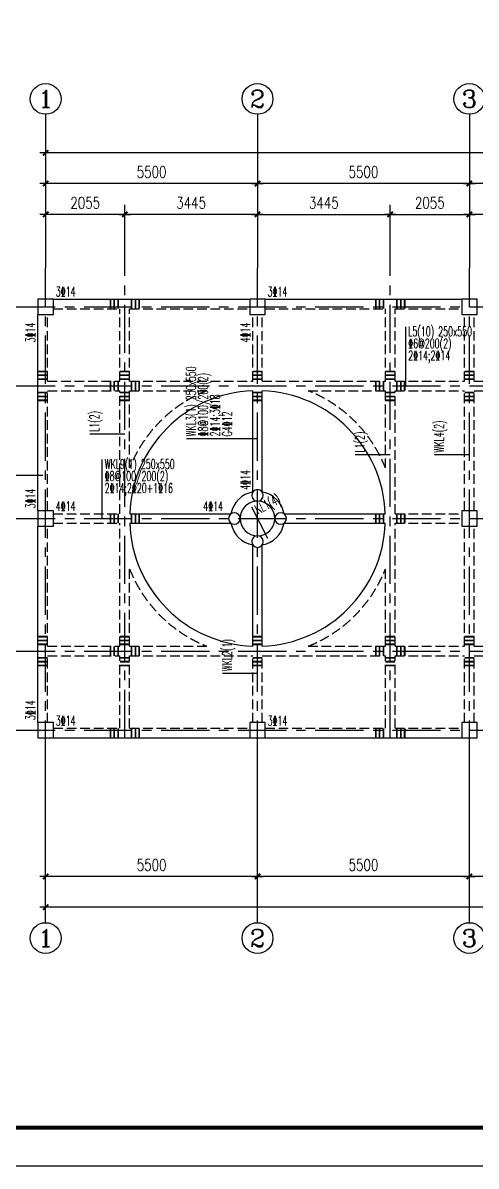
# Model space of a CAD drawing. Extents: x 1427168 to 1936200, y 1176778 to 1377202.
# Drawn here: x 1872223 to 1883990, y 1177283 to 1206983 of the extents above; entities that cross this region are included whole.
import ezdxf
from ezdxf.enums import TextEntityAlignment as Align

# ---------------------------------------------------------------- set-up
doc = ezdxf.new("R2010")
doc.units = 0
doc.header["$LTSCALE"] = 1000
doc.header["$MEASUREMENT"] = 0
for name, pattern in [('CENTER', [2, 1.25, -0.25, 0.25, -0.25]), ('DASH', [0.35, 0.25, -0.1]), ('DOTE', [2.42, 2, -0.2, 0.02, -0.2])]:
    doc.linetypes.add(name, pattern=pattern)
doc.layers.get('0').update_dxf_attribs({"linetype": 'CONTINUOUS'})
doc.layers.get('DEFPOINTS').update_dxf_attribs({"linetype": 'CONTINUOUS'})
for name, color, linetype in [('2', 2, 'CONTINUOUS'), ('3', 4, 'CONTINUOUS'), ('31', 4, 'DASH'), ('6', 1, 'CONTINUOUS'), ('AXIS', 3, 'CONTINUOUS'), ('AXIS_TEXT', 7, 'CONTINUOUS'), ('DOTE', 1, 'DOTE'), ('LBZ', 7, 'CONTINUOUS'), ('PUB_TITLE', 4, 'CONTINUOUS')]:
    doc.layers.add(name, color=color, linetype=linetype)
doc.styles.add('_TXT1', font='TXT1.shx', dxfattribs={"width": 0.6})
doc.styles.add('COMPLEX', font='COMPLEX')
doc.styles.add('DIM_FONT', font='SIMPLEX.shx', dxfattribs={"width": 0.75})
doc.dimstyles.new('AXIS', dxfattribs={"dimtxt": 300, "dimasz": 1, "dimexe": 250, "dimexo": 300, "dimgap": 150, "dimtad": 1, "dimdec": 0, "dimzin": 0, "dimtxsty": 'DIM_FONT', "dimblk": '_DIMX', "dimcen": 0.09, "dimse1": 1, "dimse2": 1, "dimclrt": 7, "dimazin": 3, "dimtfac": 1, "dimtdec": 0, "dimtix": 1, "dimtmove": 0, "dimatfit": 3, "dimtolj": 1, "dimtzin": 0})
doc.dimstyles.new('DIMA', dxfattribs={"dimtxt": 300, "dimasz": 1, "dimexe": 250, "dimexo": 300, "dimgap": 150, "dimtad": 1, "dimdec": 0, "dimzin": 0, "dimtxsty": 'DIM_FONT', "dimblk": '_DIMX', "dimcen": 0.09, "dimse1": 1, "dimclrt": 7, "dimazin": 3, "dimtfac": 1, "dimtdec": 0, "dimtix": 1, "dimtmove": 0, "dimatfit": 3, "dimtolj": 1, "dimtzin": 0})
doc.dimstyles.new('DIMB', dxfattribs={"dimtxt": 300, "dimasz": 1, "dimexe": 250, "dimexo": 300, "dimgap": 150, "dimtad": 1, "dimdec": 0, "dimzin": 0, "dimtxsty": 'DIM_FONT', "dimblk": '_DIMX', "dimcen": 0.09, "dimse2": 1, "dimclrt": 7, "dimazin": 3, "dimtfac": 1, "dimtdec": 0, "dimtix": 1, "dimtmove": 0, "dimatfit": 3, "dimtolj": 1, "dimtzin": 0})

# ---------------------------------------------------------------- blocks, each defined once
blk = doc.blocks.new('_DIMX')
blk.add_line((-150, 0), (150, 0))
at = {"const_width": 50}
blk.add_lwpolyline([(-70, -70), (70, 70)], dxfattribs=at)
blk = doc.blocks.new('*D72')
at = {"layer": 'AXIS', "color": 0}
blk.add_line((1889314, 1202808), (1883816, 1202808), dxfattribs=at)
at = {"layer": 'DEFPOINTS', "color": 0}
for p in [(1883815, 1202808), (1883815, 1200608), (1889315, 1200608)]:
    blk.add_point(p, dxfattribs=at)
at = {"layer": 'AXIS', "color": 0, "rotation": 180}
blk.add_blockref('_DIMX', (1883815, 1202808), dxfattribs=at)
at = {"layer": 'AXIS', "color": 0}
blk.add_blockref('_DIMX', (1889315, 1202808), dxfattribs=at)
at = {"layer": 'AXIS', "color": 7, "insert": (1886565, 1203108), "char_height": 300, "attachment_point": 5, "style": 'DIM_FONT'}
blk.add_mtext('\\A1;5500', dxfattribs=at)
blk = doc.blocks.new('*D70')
at = {"layer": 'AXIS', "color": 0}
blk.add_line((1889314, 1184808), (1883816, 1184808), dxfattribs=at)
at = {"layer": 'DEFPOINTS', "color": 0}
for p in [(1883815, 1187608), (1889315, 1187608), (1883815, 1184808)]:
    blk.add_point(p, dxfattribs=at)
at = {"layer": 'AXIS', "color": 0, "rotation": 180}
blk.add_blockref('_DIMX', (1883815, 1184808), dxfattribs=at)
at = {"layer": 'AXIS', "color": 0}
blk.add_blockref('_DIMX', (1889315, 1184808), dxfattribs=at)
at = {"layer": 'AXIS', "color": 7, "insert": (1886565, 1185108), "char_height": 300, "attachment_point": 5, "style": 'DIM_FONT'}
blk.add_mtext('\\A1;5500', dxfattribs=at)
blk = doc.blocks.new('*D64')
at = {"layer": 'AXIS', "color": 0}
blk.add_line((1905814, 1203608), (1872816, 1203608), dxfattribs=at)
at = {"layer": 'DEFPOINTS', "color": 0}
for p in [(1872815, 1203608), (1872815, 1200608), (1905815, 1200608)]:
    blk.add_point(p, dxfattribs=at)
at = {"layer": 'AXIS', "color": 0, "rotation": 180}
blk.add_blockref('_DIMX', (1872815, 1203608), dxfattribs=at)
at = {"layer": 'AXIS', "color": 0}
blk.add_blockref('_DIMX', (1905815, 1203608), dxfattribs=at)
at = {"layer": 'AXIS', "color": 7, "insert": (1889315, 1203908), "char_height": 300, "attachment_point": 5, "style": 'DIM_FONT'}
blk.add_mtext('\\A1;33000', dxfattribs=at)
blk = doc.blocks.new('*D62')
at = {"layer": 'AXIS', "color": 0}
blk.add_line((1905814, 1184008), (1872816, 1184008), dxfattribs=at)
at = {"layer": 'DEFPOINTS', "color": 0}
for p in [(1872815, 1187608), (1905815, 1187608), (1872815, 1184008)]:
    blk.add_point(p, dxfattribs=at)
at = {"layer": 'AXIS', "color": 0, "rotation": 180}
blk.add_blockref('_DIMX', (1872815, 1184008), dxfattribs=at)
at = {"layer": 'AXIS', "color": 0}
blk.add_blockref('_DIMX', (1905815, 1184008), dxfattribs=at)
at = {"layer": 'AXIS', "color": 7, "insert": (1889315, 1184308), "char_height": 300, "attachment_point": 5, "style": 'DIM_FONT'}
blk.add_mtext('\\A1;33000', dxfattribs=at)
blk = doc.blocks.new('*D73')
at = {"layer": 'AXIS', "color": 0}
blk.add_line((1878314, 1184808), (1872816, 1184808), dxfattribs=at)
at = {"layer": 'DEFPOINTS', "color": 0}
for p in [(1872815, 1187608), (1878315, 1187608), (1872815, 1184808)]:
    blk.add_point(p, dxfattribs=at)
at = {"layer": 'AXIS', "color": 0, "rotation": 180}
blk.add_blockref('_DIMX', (1872815, 1184808), dxfattribs=at)
at = {"layer": 'AXIS', "color": 0}
blk.add_blockref('_DIMX', (1878315, 1184808), dxfattribs=at)
at = {"layer": 'AXIS', "color": 7, "insert": (1875565, 1185108), "char_height": 300, "attachment_point": 5, "style": 'DIM_FONT'}
blk.add_mtext('\\A1;5500', dxfattribs=at)
blk = doc.blocks.new('*D69')
at = {"layer": 'AXIS', "color": 0}
blk.add_line((1883814, 1184808), (1878316, 1184808), dxfattribs=at)
at = {"layer": 'DEFPOINTS', "color": 0}
for p in [(1878315, 1187608), (1883815, 1187608), (1878315, 1184808)]:
    blk.add_point(p, dxfattribs=at)
at = {"layer": 'AXIS', "color": 0, "rotation": 180}
blk.add_blockref('_DIMX', (1878315, 1184808), dxfattribs=at)
at = {"layer": 'AXIS', "color": 0}
blk.add_blockref('_DIMX', (1883815, 1184808), dxfattribs=at)
at = {"layer": 'AXIS', "color": 7, "insert": (1881065, 1185108), "char_height": 300, "attachment_point": 5, "style": 'DIM_FONT'}
blk.add_mtext('\\A1;5500', dxfattribs=at)
blk = doc.blocks.new('_AXISO')
blk.add_circle((0, 0), 0.5)
at = {"layer": 'AXIS_TEXT', "style": 'COMPLEX', "width": 1.041667}
blk.add_attdef('A', text='', height=0.56, dxfattribs=at).set_placement((-0.25, -0.28), (0.25, -0.28), align=Align.FIT)
blk = doc.blocks.new('*D74')
at = {"layer": 'AXIS', "color": 0}
blk.add_line((1878314, 1202808), (1872816, 1202808), dxfattribs=at)
at = {"layer": 'DEFPOINTS', "color": 0}
for p in [(1872815, 1202808), (1872815, 1200608), (1878315, 1200608)]:
    blk.add_point(p, dxfattribs=at)
at = {"layer": 'AXIS', "color": 0, "rotation": 180}
blk.add_blockref('_DIMX', (1872815, 1202808), dxfattribs=at)
at = {"layer": 'AXIS', "color": 0}
blk.add_blockref('_DIMX', (1878315, 1202808), dxfattribs=at)
at = {"layer": 'AXIS', "color": 7, "insert": (1875565, 1203108), "char_height": 300, "attachment_point": 5, "style": 'DIM_FONT'}
blk.add_mtext('\\A1;5500', dxfattribs=at)
blk = doc.blocks.new('*D71')
at = {"layer": 'AXIS', "color": 0}
blk.add_line((1883814, 1202808), (1878316, 1202808), dxfattribs=at)
at = {"layer": 'DEFPOINTS', "color": 0}
for p in [(1878315, 1202808), (1878315, 1200608), (1883815, 1200608)]:
    blk.add_point(p, dxfattribs=at)
at = {"layer": 'AXIS', "color": 0, "rotation": 180}
blk.add_blockref('_DIMX', (1878315, 1202808), dxfattribs=at)
at = {"layer": 'AXIS', "color": 0}
blk.add_blockref('_DIMX', (1883815, 1202808), dxfattribs=at)
at = {"layer": 'AXIS', "color": 7, "insert": (1881065, 1203108), "char_height": 300, "attachment_point": 5, "style": 'DIM_FONT'}
blk.add_mtext('\\A1;5500', dxfattribs=at)
blk = doc.blocks.new('*D281')
at = {"layer": 'AXIS', "color": 0}
for p, q in [((1874870, 1200608), (1874870, 1202258)), ((1878314, 1202008), (1874871, 1202008))]:
    blk.add_line(p, q, dxfattribs=at)
at = {"layer": 'DEFPOINTS', "color": 0}
for p in [(1874870, 1202008), (1874870, 1200308), (1878315, 1200308)]:
    blk.add_point(p, dxfattribs=at)
at = {"layer": 'AXIS', "color": 0, "rotation": 180}
blk.add_blockref('_DIMX', (1874870, 1202008), dxfattribs=at)
at = {"layer": 'AXIS', "color": 0}
blk.add_blockref('_DIMX', (1878315, 1202008), dxfattribs=at)
at = {"layer": 'AXIS', "color": 7, "insert": (1876592, 1202308), "char_height": 300, "attachment_point": 5, "style": 'DIM_FONT'}
blk.add_mtext('\\A1;3445', dxfattribs=at)
blk = doc.blocks.new('*D282')
at = {"layer": 'AXIS', "color": 0}
for p, q in [((1874870, 1200608), (1874870, 1202258)), ((1874869, 1202008), (1872816, 1202008))]:
    blk.add_line(p, q, dxfattribs=at)
at = {"layer": 'DEFPOINTS', "color": 0}
for p in [(1872815, 1202008), (1872815, 1200308), (1874870, 1200308)]:
    blk.add_point(p, dxfattribs=at)
at = {"layer": 'AXIS', "color": 0, "rotation": 180}
blk.add_blockref('_DIMX', (1872815, 1202008), dxfattribs=at)
at = {"layer": 'AXIS', "color": 0}
blk.add_blockref('_DIMX', (1874870, 1202008), dxfattribs=at)
at = {"layer": 'AXIS', "color": 7, "insert": (1873842, 1202308), "char_height": 300, "attachment_point": 5, "style": 'DIM_FONT'}
blk.add_mtext('\\A1;2055', dxfattribs=at)
blk = doc.blocks.new('*D288')
at = {"layer": 'AXIS', "color": 0}
for p, q in [((1885870, 1200608), (1885870, 1202258)), ((1885869, 1202008), (1883816, 1202008))]:
    blk.add_line(p, q, dxfattribs=at)
at = {"layer": 'DEFPOINTS', "color": 0}
for p in [(1883815, 1202008), (1883815, 1200308), (1885870, 1200308)]:
    blk.add_point(p, dxfattribs=at)
at = {"layer": 'AXIS', "color": 0, "rotation": 180}
blk.add_blockref('_DIMX', (1883815, 1202008), dxfattribs=at)
at = {"layer": 'AXIS', "color": 0}
blk.add_blockref('_DIMX', (1885870, 1202008), dxfattribs=at)
at = {"layer": 'AXIS', "color": 7, "insert": (1884842, 1202308), "char_height": 300, "attachment_point": 5, "style": 'DIM_FONT'}
blk.add_mtext('\\A1;2055', dxfattribs=at)

msp = doc.modelspace()

# ---------------------------------------------------------------- linework, layer by layer
at = {"layer": '2'}
for points in [[(1873014.5, 1199407.7), (1873014.5, 1199807.7), (1872614.5, 1199807.7), (1872614.5, 1199407.7)], [(1878514.5, 1199407.7), (1878514.5, 1199807.7), (1878114.5, 1199807.7), (1878114.5, 1199407.7)], [(1884014.5, 1199407.7), (1884014.5, 1199807.7), (1883614.5, 1199807.7), (1883614.5, 1199407.7)], [(1873014.5, 1193907.7), (1873014.5, 1194307.7), (1872614.5, 1194307.7), (1872614.5, 1193907.7)], [(1884014.5, 1193907.7), (1884014.5, 1194307.7), (1883614.5, 1194307.7), (1883614.5, 1193907.7)], [(1873014.5, 1188407.7), (1873014.5, 1188807.7), (1872614.5, 1188807.7), (1872614.5, 1188407.7)], [(1878514.5, 1188407.7), (1878514.5, 1188807.7), (1878114.5, 1188807.7), (1878114.5, 1188407.7)], [(1884014.5, 1188407.7), (1884014.5, 1188807.7), (1883614.5, 1188807.7), (1883614.5, 1188407.7)]]:
    msp.add_lwpolyline(points, close=True, dxfattribs=at)
for points in [[(1878464.5, 1194707.7, 1), (1878164.5, 1194707.7, 1), (1878464.5, 1194707.7, 1)], [(1877864.5, 1194107.7, 1), (1877564.5, 1194107.7, 1), (1877864.5, 1194107.7, 1)], [(1879064.5, 1194107.7, 1), (1878764.5, 1194107.7, 1), (1879064.5, 1194107.7, 1)], [(1878464.5, 1193507.7, 1), (1878164.5, 1193507.7, 1), (1878464.5, 1193507.7, 1)]]:
    msp.add_lwpolyline(points, format="xyb", dxfattribs=at)
at = {"layer": '3'}
for p, q in [((1873014.5, 1199807.7), (1874869.5, 1199807.7)), ((1874869.5, 1199807.7), (1878114.5, 1199807.7)), ((1878514.5, 1199807.7), (1881759.5, 1199807.7)), ((1881759.5, 1199807.7), (1883614.5, 1199807.7)), ((1872614.5, 1197552.7), (1872614.5, 1199407.7)), ((1872614.5, 1194307.7), (1872614.5, 1197552.7)), ((1878189.5, 1194796.4), (1878189.5, 1197425.3)), ((1878439.5, 1194796.4), (1878439.5, 1197425.3)), ((1874996.9, 1194232.7), (1877625.8, 1194232.7)), ((1874996.9, 1193982.7), (1877625.8, 1193982.7)), ((1879003.3, 1194232.7), (1881632.2, 1194232.7)), ((1879003.3, 1193982.7), (1881632.2, 1193982.7)), ((1872614.5, 1190662.7), (1872614.5, 1193907.7)), ((1878189.5, 1190790), (1878189.5, 1193418.9)), ((1878439.5, 1190790), (1878439.5, 1193418.9)), ((1872614.5, 1188807.7), (1872614.5, 1190662.7)), ((1873014.5, 1188407.7), (1874869.5, 1188407.7)), ((1874869.5, 1188407.7), (1878114.5, 1188407.7)), ((1878514.5, 1188407.7), (1881759.5, 1188407.7)), ((1881759.5, 1188407.7), (1883614.5, 1188407.7))]:
    msp.add_line(p, q, dxfattribs=at)
for radius, start, end in [(3320, 92.15773, 177.84227), (3320, 2.15773, 87.84227), (700, 100.28656, 169.71343), (450, 90, 180.00001), (450, 0, 90), (700, 10.28654, 79.71345), (3320, 182.15774, 267.84229), (700, 190.28655, 259.71345), (450, 180.00001, 270.00001), (450, 270, 0), (700, 280.28657, 349.71348), (3320, 272.15772, 357.84226)]:
    msp.add_arc((1878314.5, 1194107.7), radius, start, end, dxfattribs=at)
at = {"layer": '31'}
for p, q in [((1872864.5, 1197677.7), (1872864.5, 1199407.7)), ((1873014.5, 1199557.7), (1874744.5, 1199557.7)), ((1874744.5, 1197677.7), (1874744.5, 1199557.7)), ((1874994.5, 1199557.7), (1878114.5, 1199557.7)), ((1874994.5, 1197677.7), (1874994.5, 1199557.7)), ((1878189.5, 1197677.7), (1878189.5, 1199407.7)), ((1878439.5, 1197677.7), (1878439.5, 1199407.7)), ((1878514.5, 1199557.7), (1881634.5, 1199557.7)), ((1881634.5, 1197677.7), (1881634.5, 1199557.7)), ((1881884.5, 1199557.7), (1883614.5, 1199557.7)), ((1881884.5, 1197677.7), (1881884.5, 1199557.7)), ((1883689.5, 1197677.7), (1883689.5, 1199407.7)), ((1883939.5, 1197677.7), (1883939.5, 1199407.7)), ((1872864.5, 1197677.7), (1874744.5, 1197677.7)), ((1874994.5, 1197677.7), (1878189.5, 1197677.7)), ((1878439.5, 1197677.7), (1881634.5, 1197677.7)), ((1881884.5, 1197677.7), (1883689.5, 1197677.7)), ((1883939.5, 1197677.7), (1885744.5, 1197677.7)), ((1872864.5, 1194307.7), (1872864.5, 1197427.7)), ((1872864.5, 1197427.7), (1874744.5, 1197427.7)), ((1874744.5, 1194232.7), (1874744.5, 1197427.7)), ((1874994.5, 1195420.1), (1874994.5, 1197427.7)), ((1874994.5, 1197427.7), (1877002.1, 1197427.7)), ((1879627, 1197427.7), (1881634.5, 1197427.7)), ((1881634.5, 1195420.1), (1881634.5, 1197427.7)), ((1881884.5, 1194232.7), (1881884.5, 1197427.7)), ((1881884.5, 1197427.7), (1883689.5, 1197427.7)), ((1883689.5, 1194307.7), (1883689.5, 1197427.7)), ((1883939.5, 1194307.7), (1883939.5, 1197427.7)), ((1883939.5, 1197427.7), (1885744.5, 1197427.7)), ((1873014.5, 1194232.7), (1874744.5, 1194232.7)), ((1873014.5, 1193982.7), (1874744.5, 1193982.7)), ((1874744.5, 1190787.7), (1874744.5, 1193982.7)), ((1881884.5, 1194232.7), (1883614.5, 1194232.7)), ((1881884.5, 1193982.7), (1883614.5, 1193982.7)), ((1881884.5, 1190787.7), (1881884.5, 1193982.7)), ((1872864.5, 1190787.7), (1872864.5, 1193907.7)), ((1883689.5, 1190787.7), (1883689.5, 1193907.7)), ((1883939.5, 1190787.7), (1883939.5, 1193907.7)), ((1874994.5, 1190787.7), (1874994.5, 1192795.2)), ((1881634.5, 1190787.7), (1881634.5, 1192795.2)), ((1872864.5, 1190787.7), (1874744.5, 1190787.7)), ((1874994.5, 1190787.7), (1877002.1, 1190787.7)), ((1879627, 1190787.7), (1881634.5, 1190787.7)), ((1881884.5, 1190787.7), (1883689.5, 1190787.7)), ((1883939.5, 1190787.7), (1885744.5, 1190787.7)), ((1872864.5, 1188807.7), (1872864.5, 1190537.7)), ((1872864.5, 1190537.7), (1874744.5, 1190537.7)), ((1874744.5, 1188657.7), (1874744.5, 1190537.7)), ((1874994.5, 1188657.7), (1874994.5, 1190537.7)), ((1874994.5, 1190537.7), (1878189.5, 1190537.7)), ((1878189.5, 1188807.7), (1878189.5, 1190537.7)), ((1878439.5, 1188807.7), (1878439.5, 1190537.7)), ((1878439.5, 1190537.7), (1881634.5, 1190537.7)), ((1881634.5, 1188657.7), (1881634.5, 1190537.7)), ((1881884.5, 1188657.7), (1881884.5, 1190537.7)), ((1881884.5, 1190537.7), (1883689.5, 1190537.7)), ((1883689.5, 1188807.7), (1883689.5, 1190537.7)), ((1883939.5, 1188807.7), (1883939.5, 1190537.7)), ((1883939.5, 1190537.7), (1885744.5, 1190537.7)), ((1873014.5, 1188657.7), (1874744.5, 1188657.7)), ((1874994.5, 1188657.7), (1878114.5, 1188657.7)), ((1878514.5, 1188657.7), (1881634.5, 1188657.7)), ((1881884.5, 1188657.7), (1883614.5, 1188657.7))]:
    msp.add_line(p, q, dxfattribs=at)
for start, end in [(111.56957, 158.43045), (21.56955, 68.43044), (201.56956, 248.43044), (291.56959, 338.43046)]:
    msp.add_arc((1878314.5, 1194107.7), 3570, start, end, dxfattribs=at)
at = {"layer": '6', "const_width": 44.9}
for points in [[(1874494.5, 1199807.7), (1874494.5, 1199557.7)], [(1874594.5, 1199807.7), (1874594.5, 1199557.7)], [(1874694.5, 1199807.7), (1874694.5, 1199557.7)], [(1875044.5, 1199807.7), (1875044.5, 1199557.7)], [(1875144.5, 1199807.7), (1875144.5, 1199557.7)], [(1875244.5, 1199807.7), (1875244.5, 1199557.7)], [(1881384.5, 1199807.7), (1881384.5, 1199557.7)], [(1881484.5, 1199807.7), (1881484.5, 1199557.7)], [(1881584.5, 1199807.7), (1881584.5, 1199557.7)], [(1881934.5, 1199807.7), (1881934.5, 1199557.7)], [(1882034.5, 1199807.7), (1882034.5, 1199557.7)], [(1882134.5, 1199807.7), (1882134.5, 1199557.7)], [(1872614.5, 1197927.7), (1872864.5, 1197927.7)], [(1872614.5, 1197827.7), (1872864.5, 1197827.7)], [(1874744.5, 1197927.7), (1874994.5, 1197927.7)], [(1874744.5, 1197827.7), (1874994.5, 1197827.7)], [(1878189.5, 1197927.7), (1878439.5, 1197927.7)], [(1878189.5, 1197827.7), (1878439.5, 1197827.7)], [(1881634.5, 1197927.7), (1881884.5, 1197927.7)], [(1881634.5, 1197827.7), (1881884.5, 1197827.7)], [(1883689.5, 1197927.7), (1883939.5, 1197927.7)], [(1883689.5, 1197827.7), (1883939.5, 1197827.7)], [(1872614.5, 1197727.7), (1872864.5, 1197727.7)], [(1874494.5, 1197677.7), (1874494.5, 1197427.7)], [(1874594.5, 1197677.7), (1874594.5, 1197427.7)], [(1874694.5, 1197677.7), (1874694.5, 1197427.7)], [(1874744.5, 1197727.7), (1874994.5, 1197727.7)], [(1875044.5, 1197677.7), (1875044.5, 1197427.7)], [(1875144.5, 1197677.7), (1875144.5, 1197427.7)], [(1875244.5, 1197677.7), (1875244.5, 1197427.7)], [(1878189.5, 1197727.7), (1878439.5, 1197727.7)], [(1881384.5, 1197677.7), (1881384.5, 1197427.7)], [(1881484.5, 1197677.7), (1881484.5, 1197427.7)], [(1881584.5, 1197677.7), (1881584.5, 1197427.7)], [(1881634.5, 1197727.7), (1881884.5, 1197727.7)], [(1881934.5, 1197677.7), (1881934.5, 1197427.7)], [(1882034.5, 1197677.7), (1882034.5, 1197427.7)], [(1882134.5, 1197677.7), (1882134.5, 1197427.7)], [(1883689.5, 1197727.7), (1883939.5, 1197727.7)], [(1872614.5, 1197377.7), (1872864.5, 1197377.7)], [(1872614.5, 1197277.7), (1872864.5, 1197277.7)], [(1874744.5, 1197377.7), (1874994.5, 1197377.7)], [(1874744.5, 1197277.7), (1874994.5, 1197277.7)], [(1878189.5, 1197377.7), (1878439.5, 1197377.7)], [(1878189.5, 1197277.7), (1878439.5, 1197277.7)], [(1881634.5, 1197377.7), (1881884.5, 1197377.7)], [(1881634.5, 1197277.7), (1881884.5, 1197277.7)], [(1883689.5, 1197377.7), (1883939.5, 1197377.7)], [(1883689.5, 1197277.7), (1883939.5, 1197277.7)], [(1872614.5, 1197177.7), (1872864.5, 1197177.7)], [(1874744.5, 1197177.7), (1874994.5, 1197177.7)], [(1878189.5, 1197177.7), (1878439.5, 1197177.7)], [(1881634.5, 1197177.7), (1881884.5, 1197177.7)], [(1883689.5, 1197177.7), (1883939.5, 1197177.7)], [(1874494.5, 1194232.7), (1874494.5, 1193982.7)], [(1874594.5, 1194232.7), (1874594.5, 1193982.7)], [(1874694.5, 1194232.7), (1874694.5, 1193982.7)], [(1875044.5, 1194232.7), (1875044.5, 1193982.7)], [(1875144.5, 1194232.7), (1875144.5, 1193982.7)], [(1875244.5, 1194232.7), (1875244.5, 1193982.7)], [(1881384.5, 1194232.7), (1881384.5, 1193982.7)], [(1881484.5, 1194232.7), (1881484.5, 1193982.7)], [(1881584.5, 1194232.7), (1881584.5, 1193982.7)], [(1881934.5, 1194232.7), (1881934.5, 1193982.7)], [(1882034.5, 1194232.7), (1882034.5, 1193982.7)], [(1882134.5, 1194232.7), (1882134.5, 1193982.7)], [(1872614.5, 1191037.7), (1872864.5, 1191037.7)], [(1874744.5, 1191037.7), (1874994.5, 1191037.7)], [(1878189.5, 1191037.7), (1878439.5, 1191037.7)], [(1881634.5, 1191037.7), (1881884.5, 1191037.7)], [(1883689.5, 1191037.7), (1883939.5, 1191037.7)], [(1872614.5, 1190937.7), (1872864.5, 1190937.7)], [(1872614.5, 1190837.7), (1872864.5, 1190837.7)], [(1874494.5, 1190787.7), (1874494.5, 1190537.7)], [(1874594.5, 1190787.7), (1874594.5, 1190537.7)], [(1874694.5, 1190787.7), (1874694.5, 1190537.7)], [(1874744.5, 1190937.7), (1874994.5, 1190937.7)], [(1874744.5, 1190837.7), (1874994.5, 1190837.7)], [(1875044.5, 1190787.7), (1875044.5, 1190537.7)], [(1875144.5, 1190787.7), (1875144.5, 1190537.7)], [(1875244.5, 1190787.7), (1875244.5, 1190537.7)], [(1878189.5, 1190937.7), (1878439.5, 1190937.7)], [(1878189.5, 1190837.7), (1878439.5, 1190837.7)], [(1881384.5, 1190787.7), (1881384.5, 1190537.7)], [(1881484.5, 1190787.7), (1881484.5, 1190537.7)], [(1881584.5, 1190787.7), (1881584.5, 1190537.7)], [(1881634.5, 1190937.7), (1881884.5, 1190937.7)], [(1881634.5, 1190837.7), (1881884.5, 1190837.7)], [(1881934.5, 1190787.7), (1881934.5, 1190537.7)], [(1882034.5, 1190787.7), (1882034.5, 1190537.7)], [(1882134.5, 1190787.7), (1882134.5, 1190537.7)], [(1883689.5, 1190937.7), (1883939.5, 1190937.7)], [(1883689.5, 1190837.7), (1883939.5, 1190837.7)], [(1872614.5, 1190487.7), (1872864.5, 1190487.7)], [(1872614.5, 1190387.7), (1872864.5, 1190387.7)], [(1874744.5, 1190487.7), (1874994.5, 1190487.7)], [(1874744.5, 1190387.7), (1874994.5, 1190387.7)], [(1878189.5, 1190487.7), (1878439.5, 1190487.7)], [(1878189.5, 1190387.7), (1878439.5, 1190387.7)], [(1881634.5, 1190487.7), (1881884.5, 1190487.7)], [(1881634.5, 1190387.7), (1881884.5, 1190387.7)], [(1883689.5, 1190487.7), (1883939.5, 1190487.7)], [(1883689.5, 1190387.7), (1883939.5, 1190387.7)], [(1872614.5, 1190287.7), (1872864.5, 1190287.7)], [(1874744.5, 1190287.7), (1874994.5, 1190287.7)], [(1878189.5, 1190287.7), (1878439.5, 1190287.7)], [(1881634.5, 1190287.7), (1881884.5, 1190287.7)], [(1883689.5, 1190287.7), (1883939.5, 1190287.7)], [(1874494.5, 1188657.7), (1874494.5, 1188407.7)], [(1874594.5, 1188657.7), (1874594.5, 1188407.7)], [(1874694.5, 1188657.7), (1874694.5, 1188407.7)], [(1875044.5, 1188657.7), (1875044.5, 1188407.7)], [(1875144.5, 1188657.7), (1875144.5, 1188407.7)], [(1875244.5, 1188657.7), (1875244.5, 1188407.7)], [(1881384.5, 1188657.7), (1881384.5, 1188407.7)], [(1881484.5, 1188657.7), (1881484.5, 1188407.7)], [(1881584.5, 1188657.7), (1881584.5, 1188407.7)], [(1881934.5, 1188657.7), (1881934.5, 1188407.7)], [(1882034.5, 1188657.7), (1882034.5, 1188407.7)], [(1882134.5, 1188657.7), (1882134.5, 1188407.7)]]:
    msp.add_lwpolyline(points, dxfattribs=at)
at = {"layer": 'AXIS'}
for p, q in [((1872814.5, 1204607.7), (1872814.5, 1200607.7)), ((1878314.5, 1204607.7), (1878314.5, 1200607.7)), ((1883814.5, 1204607.7), (1883814.5, 1200607.7)), ((1872814.5, 1183607.7), (1872814.5, 1187607.7)), ((1878314.5, 1183607.7), (1878314.5, 1187607.7)), ((1883814.5, 1183607.7), (1883814.5, 1187607.7))]:
    msp.add_line(p, q, dxfattribs=at)
at = {"layer": 'DOTE', "linetype": 'CENTER'}
for p, q in [((1872814.5, 1187607.7), (1872814.5, 1200607.7)), ((1874869.5, 1188407.7), (1874869.5, 1200607.7)), ((1878314.5, 1187607.7), (1878314.5, 1200607.7)), ((1881759.5, 1188407.7), (1881759.5, 1200607.7)), ((1883814.5, 1187607.7), (1883814.5, 1200607.7)), ((1871814.5, 1199607.7), (1906814.5, 1199607.7)), ((1871814.5, 1197552.7), (1906014.5, 1197552.7)), ((1871814.5, 1194107.7), (1906814.5, 1194107.7)), ((1871814.5, 1190662.7), (1906014.5, 1190662.7)), ((1871814.5, 1188607.7), (1906814.5, 1188607.7))]:
    msp.add_line(p, q, dxfattribs=at)
at = {"layer": 'LBZ'}
for p, q in [((1882164.5, 1197552.7), (1882164.5, 1199083.9)), ((1874869.5, 1196293.9), (1873963.3, 1196293.9)), ((1878314.5, 1196177.7), (1876470.8, 1196177.7)), ((1881759.5, 1195757.7), (1880853.3, 1195757.7)), ((1883814.5, 1195757.7), (1882908.3, 1195757.7)), ((1874284.5, 1194107.7), (1874284.5, 1195638.9)), ((1872739.5, 1195221.5), (1871208.3, 1195221.5)), ((1878579.4, 1193587.8), (1878164.2, 1194402.8)), ((1878314.5, 1190077.7), (1877408.3, 1190077.7))]:
    msp.add_line(p, q, dxfattribs=at)
at = {"layer": 'PUB_TITLE'}
msp.add_lwpolyline([(1852100.4, 1177282.9), (1852100.4, 1236682.9), (1936200.4, 1236682.9), (1936200.4, 1177282.9)], close=True, dxfattribs=at)
at = {"layer": 'PUB_TITLE', "const_width": 100}
msp.add_lwpolyline([(1854600.4, 1178282.9), (1935200.4, 1178282.9), (1935200.4, 1235682.9), (1854600.4, 1235682.9)], close=True, dxfattribs=at)

# ---------------------------------------------------------------- block references
at = {"layer": 'AXIS'}
ref = msp.add_blockref('_AXISO', (1872814.5, 1205007.7), dxfattribs=dict(at, xscale=800, yscale=800, zscale=800))
ref.add_attrib('A', '1', dxfattribs={"layer": 'AXIS_TEXT', "height": 448, "style": 'COMPLEX', "width": 2.083333}).set_placement((1872614.5, 1204783.7), (1873014.5, 1204783.7), align=Align.FIT)
ref = msp.add_blockref('_AXISO', (1878314.5, 1205007.7), dxfattribs=dict(at, xscale=800, yscale=800, zscale=800))
ref.add_attrib('A', '2', dxfattribs={"layer": 'AXIS_TEXT', "height": 448, "style": 'COMPLEX', "width": 1.339286}).set_placement((1878114.5, 1204783.7), (1878514.5, 1204783.7), align=Align.FIT)
ref = msp.add_blockref('_AXISO', (1883814.5, 1205007.7), dxfattribs=dict(at, xscale=800, yscale=800, zscale=800))
ref.add_attrib('A', '3', dxfattribs={"layer": 'AXIS_TEXT', "height": 448, "style": 'COMPLEX', "width": 1.339286}).set_placement((1883614.5, 1204783.7), (1884014.5, 1204783.7), align=Align.FIT)
ref = msp.add_blockref('_AXISO', (1872814.5, 1183207.7), dxfattribs=dict(at, xscale=800, yscale=800, zscale=800))
ref.add_attrib('A', '1', dxfattribs={"layer": 'AXIS_TEXT', "height": 448, "style": 'COMPLEX', "width": 2.083333}).set_placement((1872614.5, 1182983.7), (1873014.5, 1182983.7), align=Align.FIT)
ref = msp.add_blockref('_AXISO', (1878314.5, 1183207.7), dxfattribs=dict(at, xscale=800, yscale=800, zscale=800))
ref.add_attrib('A', '2', dxfattribs={"layer": 'AXIS_TEXT', "height": 448, "style": 'COMPLEX', "width": 1.339286}).set_placement((1878114.5, 1182983.7), (1878514.5, 1182983.7), align=Align.FIT)
ref = msp.add_blockref('_AXISO', (1883814.5, 1183207.7), dxfattribs=dict(at, xscale=800, yscale=800, zscale=800))
ref.add_attrib('A', '3', dxfattribs={"layer": 'AXIS_TEXT', "height": 448, "style": 'COMPLEX', "width": 1.339286}).set_placement((1883614.5, 1182983.7), (1884014.5, 1182983.7), align=Align.FIT)

# ---------------------------------------------------------------- texts
at = {"layer": 'LBZ', "style": '_TXT1', "width": 0.6}
for s, p in [('3%%13214', (1873075.8, 1199877.7)), ('3%%13214', (1878575.8, 1199877.7)), ('L5(10) 250x550', (1882225.8, 1198841.4)), ('%%1326@200(2)', (1882225.8, 1198528.9)), ('2%%13214;2%%13214', (1882225.8, 1198216.4)), ('WKL9(1) 250x550', (1874345.8, 1195396.4)), ('%%1328@100/200(2)', (1874345.8, 1195083.9)), ('2%%13214;2%%13220+1%%13216', (1874345.8, 1194771.4)), ('4%%13214', (1873075.8, 1194302.7)), ('4%%13214', (1876905.4, 1194302.7)), ('3%%13214', (1873075.8, 1188727.7)), ('3%%13214', (1878575.8, 1188727.7))]:
    msp.add_text(s, height=250, dxfattribs=at).set_placement(p)
for s, rotation, p in [('3%%13214', 90, (1872544.5, 1198681.4)), ('4%%13214', 90, (1878119.5, 1198681.4)), ('WKL3(1) 250x550', 90, (1876713.3, 1196238.9)), ('%%1328@100/200(2)', 90, (1877025.8, 1196238.9)), ('2%%13214;3%%13218', 90, (1877338.3, 1196238.9)), ('L1(2)', 90, (1874205.8, 1196355.1)), ('G4%%13212', 90, (1877650.8, 1196238.9)), ('WKL4(2)', 90, (1883150.8, 1195818.9)), ('L1(2)', 90, (1881095.8, 1195818.9)), ('4%%13214', 90, (1878119.5, 1194851.8)), ('3%%13214', 90, (1872544.5, 1194368.9)), ('KL1(4)', 27.00006, (1878328.8, 1194214.5)), ('WKL2(1)', 90, (1877650.8, 1190138.9)), ('3%%13214', 90, (1872544.5, 1188868.9))]:
    msp.add_text(s, height=250, rotation=rotation, dxfattribs=at).set_placement(p)

# ---------------------------------------------------------------- dimensions: what is measured, and where the dimension line sits
at = {"layer": 'AXIS'}
for p1, p2, distance, picture, middle in [((1905814.5, 1200607.7), (1872814.5, 1200607.7), -3000, '*D64', (1889314.5, 1203907.7)), ((1905814.5, 1187607.7), (1872814.5, 1187607.7), 3600, '*D62', (1889314.5, 1184307.7))]:
    dim = msp.add_aligned_dim(p1=p1, p2=p2, distance=distance, dimstyle='AXIS', dxfattribs=at)
    dim.commit()
    dim.dimension.update_dxf_attribs({"geometry": picture, "text_midpoint": middle})
for base, p1, p2, dimstyle, picture, middle in [((1872814.5, 1202807.7), (1878314.5, 1200607.7), (1872814.5, 1200607.7), 'AXIS', '*D74', (1875564.5, 1203107.7)), ((1878314.5, 1202807.7), (1883814.5, 1200607.7), (1878314.5, 1200607.7), 'AXIS', '*D71', (1881064.5, 1203107.7)), ((1883814.5, 1202807.7), (1889314.5, 1200607.7), (1883814.5, 1200607.7), 'AXIS', '*D72', (1886564.5, 1203107.7)), ((1872814.5, 1202007.7), (1874869.5, 1200307.7), (1872814.5, 1200307.7), 'DIMB', '*D282', (1873842, 1202307.7)), ((1874869.5, 1202007.7), (1878314.5, 1200307.7), (1874869.5, 1200307.7), 'DIMA', '*D281', (1876592, 1202307.7)), ((1883814.5, 1202007.7), (1885869.5, 1200307.7), (1883814.5, 1200307.7), 'DIMB', '*D288', (1884842, 1202307.7)), ((1872814.5, 1184807.7), (1878314.5, 1187607.7), (1872814.5, 1187607.7), 'AXIS', '*D73', (1875564.5, 1185107.7)), ((1878314.5, 1184807.7), (1883814.5, 1187607.7), (1878314.5, 1187607.7), 'AXIS', '*D69', (1881064.5, 1185107.7)), ((1883814.5, 1184807.7), (1889314.5, 1187607.7), (1883814.5, 1187607.7), 'AXIS', '*D70', (1886564.5, 1185107.7))]:
    dim = msp.add_linear_dim(base=base, p1=p1, p2=p2, dimstyle=dimstyle, dxfattribs=at)
    dim.commit()
    dim.dimension.update_dxf_attribs({"geometry": picture, "text_midpoint": middle})
for base, p1, p2, dimstyle in [((1881759.5, 1202007.7), (1878314.5, 1200307.7), (1881759.5, 1200307.7), 'DIMA'), ((1883814.5, 1202007.7), (1881759.5, 1200307.7), (1883814.5, 1200307.7), 'DIMB')]:
    msp.add_linear_dim(base=base, p1=p1, p2=p2, dimstyle=dimstyle, dxfattribs=at).render()

doc.saveas('drawing.dxf')
